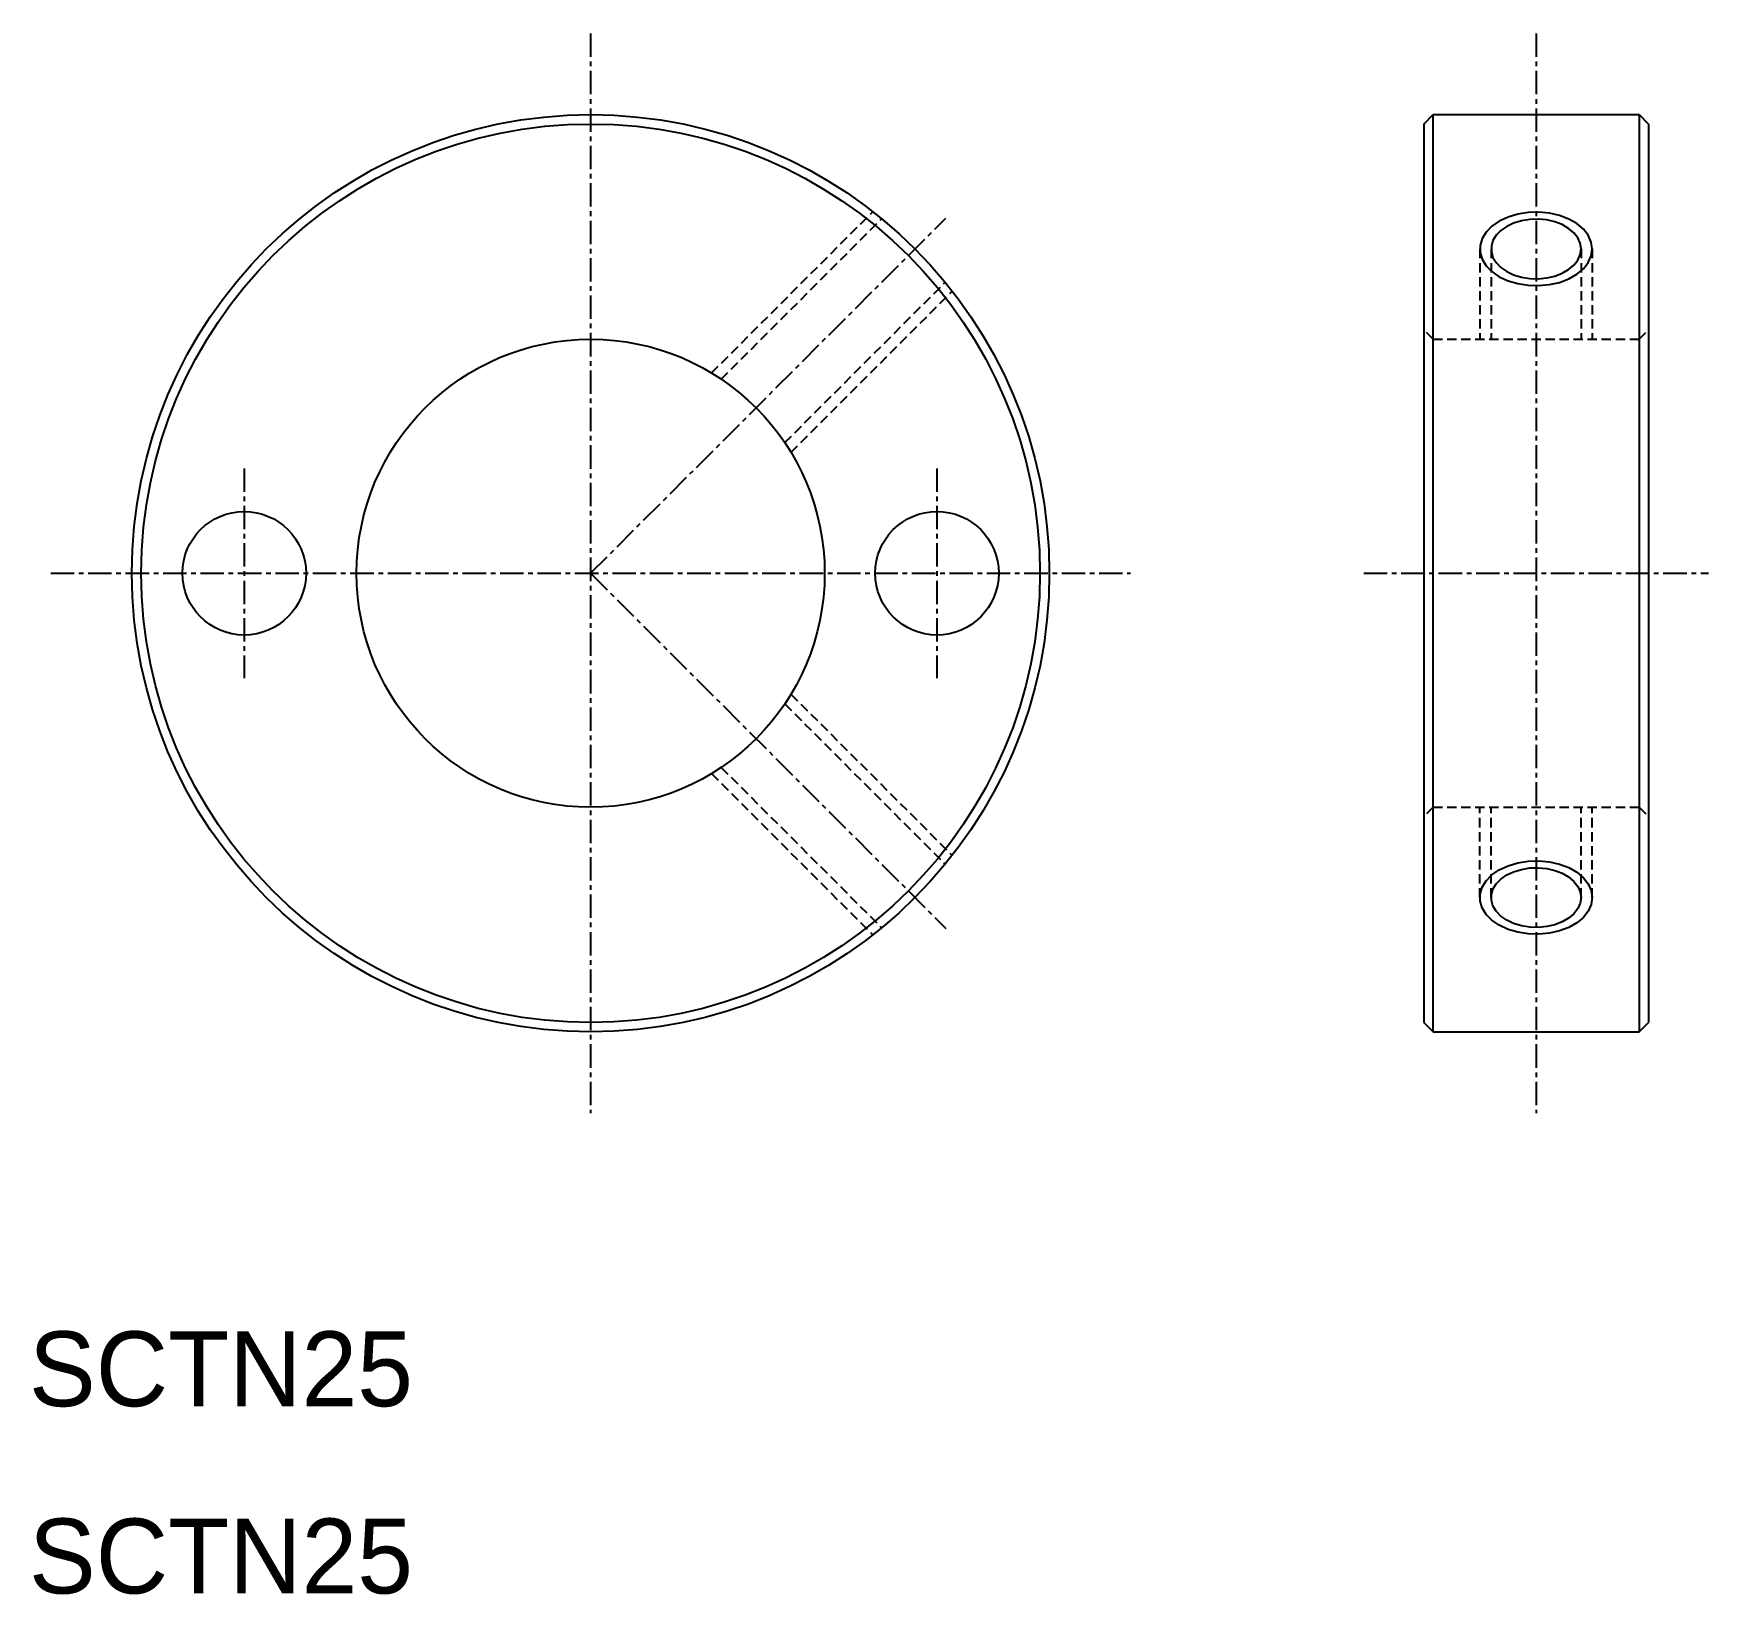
# Model space of a CAD drawing. Extents: x 10.2 to 99.7, y 9.9 to 93.3.
import ezdxf

# ---------------------------------------------------------------- set-up
doc = ezdxf.new("R2010")
doc.units = 0
doc.linetypes.add('CENTER', pattern=[2, 1.25, -0.25, 0.25, -0.25])
doc.linetypes.add('DASHED', pattern=[0.75, 0.5, -0.25])
doc.layers.get('0').update_dxf_attribs({"linetype": 'CONTINUOUS'})
doc.layers.add('CENTER', color=1, linetype='CENTER')

msp = doc.modelspace()

# ---------------------------------------------------------------- linework, layer by layer
at = {"color": 7, "linetype": 'CONTINUOUS'}
for p, q in [((84.5, 88.5), (85, 89)), ((85, 40), (85, 89)), ((85, 89), (96, 89)), ((87.75, 89), (87.75, 89)), ((90.5, 89), (90.5, 89)), ((96, 89), (96, 40)), ((96, 89), (96.5, 88.5)), ((84.5, 88.5), (84.5, 40.5)), ((96.5, 88.5), (96.5, 40.5)), ((84.5, 40.5), (85, 40)), ((96, 40), (96.5, 40.5)), ((85, 40), (96, 40))]:
    msp.add_line(p, q, dxfattribs=at)
at = {"color": 3, "linetype": 'DASHED'}
for p, q in [((46.459, 75.202), (55.072, 83.815)), ((46.977, 74.871), (55.544, 83.438)), ((87.5, 81.824), (87.5, 77)), ((88.1, 81.824), (88.1, 77)), ((92.9, 81.824), (92.9, 77)), ((93.5, 81.824), (93.5, 77)), ((50.371, 71.477), (58.938, 80.044)), ((50.702, 70.959), (59.315, 79.572)), ((85, 77), (84.5, 77.5)), ((85, 77), (96, 77)), ((96, 77), (96.5, 77.5)), ((50.371, 57.523), (58.938, 48.956)), ((50.702, 58.041), (59.315, 49.428)), ((46.459, 53.798), (55.072, 45.185)), ((46.977, 54.129), (55.544, 45.562)), ((85, 52), (84.5, 51.5)), ((85, 52), (96, 52)), ((87.5, 47.176), (87.5, 52)), ((88.1, 47.176), (88.1, 52)), ((92.9, 47.176), (92.9, 52)), ((93.5, 47.176), (93.5, 52)), ((96, 52), (96.5, 51.5))]:
    msp.add_line(p, q, dxfattribs=at)
at = {"color": 3, "flags": 128}
msp.add_lwpolyline([(93.5, 81.824), (93.446, 82.195), (93.285, 82.553), (93.024, 82.884), (92.671, 83.178), (92.24, 83.422), (91.746, 83.608), (91.207, 83.73), (90.643, 83.783), (90.073, 83.765), (89.519, 83.678), (89, 83.523), (88.535, 83.306), (88.142, 83.037), (87.833, 82.723), (87.622, 82.377), (87.514, 82.011), (87.514, 81.638), (87.622, 81.272), (87.833, 80.925), (88.142, 80.612), (88.535, 80.342), (89, 80.126), (89.519, 79.971), (90.073, 79.883), (90.643, 79.865), (91.207, 79.918), (91.746, 80.04), (92.24, 80.226), (92.671, 80.471), (93.024, 80.764), (93.285, 81.095), (93.446, 81.453)], close=True, dxfattribs=at)
at = {"color": 7, "linetype": 'CONTINUOUS', "flags": 128}
msp.add_lwpolyline([(92.9, 81.824), (92.857, 82.126), (92.728, 82.417), (92.519, 82.686), (92.237, 82.925), (91.892, 83.123), (91.497, 83.275), (91.066, 83.374), (90.614, 83.417), (90.158, 83.403), (89.715, 83.331), (89.3, 83.205), (88.928, 83.029), (88.613, 82.81), (88.367, 82.555), (88.197, 82.273), (88.111, 81.976), (88.111, 81.673), (88.197, 81.375), (88.367, 81.093), (88.613, 80.838), (88.928, 80.619), (89.3, 80.443), (89.715, 80.317), (90.158, 80.245), (90.614, 80.231), (91.066, 80.274), (91.497, 80.373), (91.892, 80.525), (92.237, 80.724), (92.519, 80.962), (92.728, 81.231), (92.857, 81.522)], close=True, dxfattribs=at)
at = {"color": 3, "extrusion": (0, 0, -1), "flags": 128}
msp.add_lwpolyline([(-93.5, 47.176), (-93.446, 46.805), (-93.285, 46.447), (-93.024, 46.116), (-92.671, 45.822), (-92.24, 45.578), (-91.746, 45.392), (-91.207, 45.27), (-90.643, 45.217), (-90.073, 45.235), (-89.519, 45.322), (-89, 45.477), (-88.535, 45.694), (-88.142, 45.963), (-87.833, 46.277), (-87.622, 46.623), (-87.514, 46.989), (-87.514, 47.362), (-87.622, 47.728), (-87.833, 48.075), (-88.142, 48.388), (-88.535, 48.658), (-89, 48.874), (-89.519, 49.029), (-90.073, 49.117), (-90.643, 49.135), (-91.207, 49.082), (-91.746, 48.96), (-92.24, 48.774), (-92.671, 48.529), (-93.024, 48.236), (-93.285, 47.905), (-93.446, 47.547)], close=True, dxfattribs=at)
at = {"color": 7, "linetype": 'CONTINUOUS', "extrusion": (0, 0, -1), "flags": 128}
msp.add_lwpolyline([(-92.9, 47.176), (-92.857, 46.874), (-92.728, 46.583), (-92.519, 46.314), (-92.237, 46.075), (-91.892, 45.877), (-91.497, 45.725), (-91.066, 45.626), (-90.614, 45.583), (-90.158, 45.597), (-89.715, 45.669), (-89.3, 45.795), (-88.928, 45.971), (-88.613, 46.19), (-88.367, 46.445), (-88.197, 46.727), (-88.111, 47.024), (-88.111, 47.327), (-88.197, 47.625), (-88.367, 47.907), (-88.613, 48.162), (-88.928, 48.381), (-89.3, 48.557), (-89.715, 48.683), (-90.158, 48.755), (-90.614, 48.769), (-91.066, 48.726), (-91.497, 48.627), (-91.892, 48.475), (-92.237, 48.276), (-92.519, 48.038), (-92.728, 47.769), (-92.857, 47.478)], close=True, dxfattribs=at)
at = {"color": 7, "linetype": 'CONTINUOUS'}
for centre, radius in [((40, 64.5), 24.5), ((40, 64.5), 24), ((40, 64.5), 12.5), ((21.5, 64.5), 3.3), ((58.5, 64.5), 3.3)]:
    msp.add_circle(centre, radius, dxfattribs=at)
at = {"layer": 'CENTER', "color": 1, "linetype": 'CENTER'}
for p, q in [((40, 93.335), (40, 35.665)), ((90.5, 93.335), (90.5, 35.665)), ((40, 64.5), (58.969, 83.469)), ((21.5, 70.104), (21.5, 58.896)), ((58.5, 70.104), (58.5, 58.896)), ((11.165, 64.5), (68.835, 64.5)), ((40, 64.5), (58.969, 45.531)), ((81.292, 64.5), (99.708, 64.5))]:
    msp.add_line(p, q, dxfattribs=at)

# ---------------------------------------------------------------- texts
at = {"color": 7, "linetype": 'CONTINUOUS'}
for p in [(10, 20), (10, 10)]:
    msp.add_text('SCTN25', height=4, dxfattribs=at).set_placement(p)

doc.saveas('drawing.dxf')
